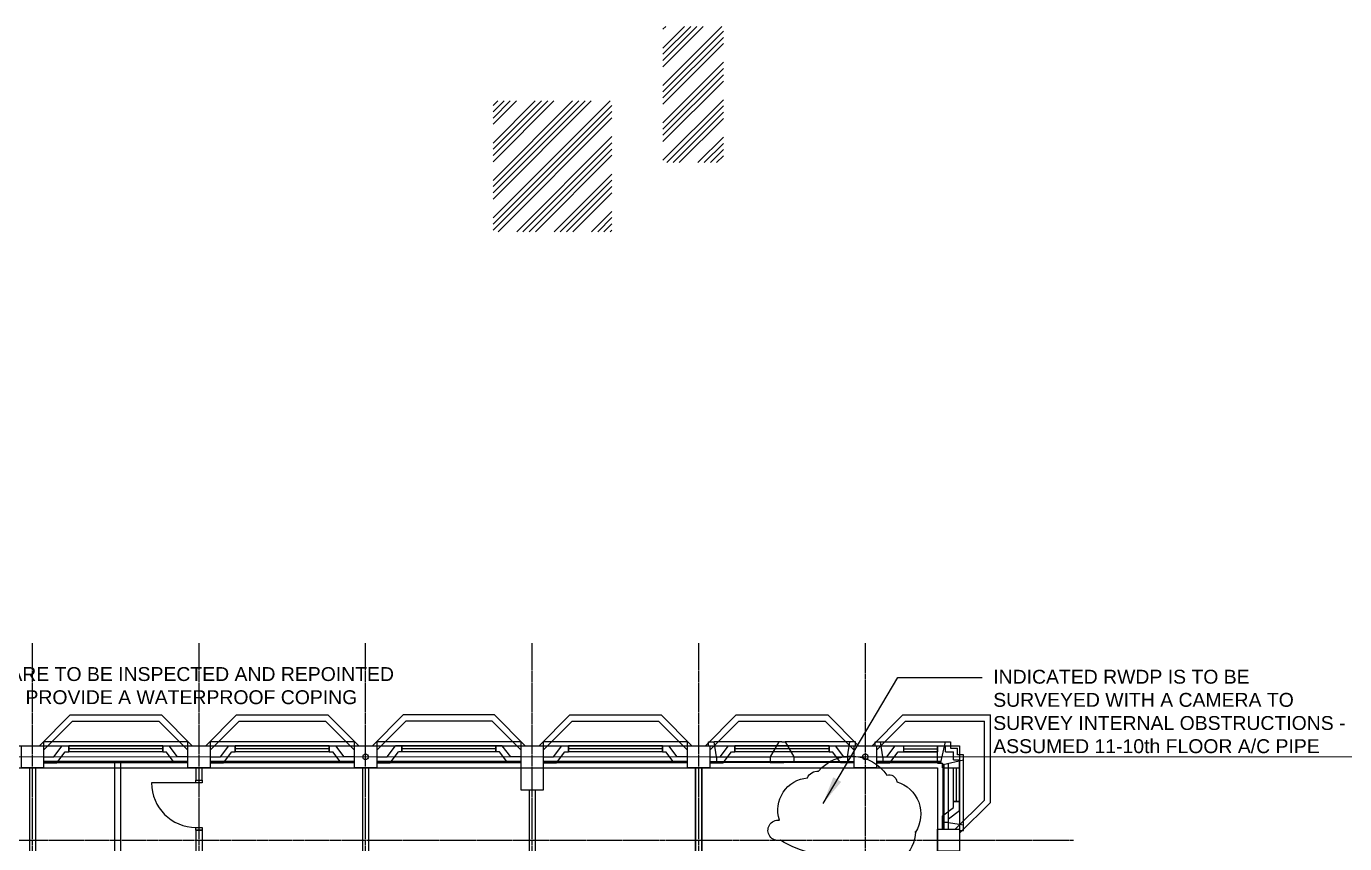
# Model space of a CAD drawing. Header units: millimetres. Extents: x -27283 to 30143, y -18440 to 22926.
# Drawn here: x 6357 to 30101, y 8215 to 22926 of the extents above; entities that cross this region are included whole.
import ezdxf

# ---------------------------------------------------------------- set-up
doc = ezdxf.new("R2010")
doc.units = ezdxf.units.MM
doc.linetypes.add('PCENTRE', pattern=[50.8, 31.75, -6.35, 6.35, -6.35])
doc.linetypes.add('PCENTRE2', pattern=[28.575, 19.05, -3.175, 3.175, -3.175])
for name, color, linetype in [('11th Floor - Doors Windows and Openings', 7, 'Continuous'), ('11th Floor - Structural Members', 7, 'Continuous'), ('11th Floor - Walls', 7, 'Continuous'), ('Boundaries_and_building_grids', 140, 'PCENTRE2'), ('Lift Motor Room Roof - Hatch', 7, 'Continuous'), ('Roof - Roofs', 7, 'Continuous'), ('Roof - Text and Leaders', 7, 'Continuous'), ('Sixth Floor - Doors Windows and Openings', 7, 'Continuous'), ('Sixth Floor - Structural Members', 7, 'Continuous'), ('Sixth Floor - Walls', 7, 'Continuous'), ('Tenth Floor - Doors Windows and Openings', 7, 'Continuous'), ('Tenth Floor - Structural Members', 7, 'Continuous'), ('Tenth Floor - Walls', 7, 'Continuous')]:
    doc.layers.add(name, color=color, linetype=linetype)
doc.styles.add('Arial1', font='arial.ttf')
doc.dimstyles.new('ISO-25', dxfattribs={"dimtxt": 2.5, "dimasz": 2.5, "dimexe": 1.25, "dimexo": 0.625, "dimtad": 1, "dimtxsty": 'Standard', "dimcen": 2.5, "dimadec": 0, "dimazin": 0, "dimtfac": 1, "dimtmove": 0, "dimatfit": 3, "dimfxl": 1, "dimarcsym": 0})

msp = doc.modelspace()

# ---------------------------------------------------------------- hatches: boundary and pattern name
at = {"layer": 'Lift Motor Room Roof - Hatch', "linetype": 'Continuous', "lineweight": -3}
h = msp.add_hatch(dxfattribs=at)
h.set_pattern_fill('ANSI34', color=9, scale=25, style=0)
h.paths.add_polyline_path([(17822, 22926), (17822, 20474), (18912, 20474), (18912, 22926)])
h = msp.add_hatch(dxfattribs=at)
h.set_pattern_fill('ANSI34', color=9, scale=25, style=0)
h.paths.add_polyline_path([(14765, 21584), (14765, 19230), (16901, 19230), (16901, 21584)])

# ---------------------------------------------------------------- linework, layer by layer
at = {"layer": '11th Floor - Doors Windows and Openings', "color": 1, "linetype": 'Continuous'}
for p, q in [((7120, 9866, 37950), (7120, 9976, 37950)), ((8814, 9976, 37950), (7120, 9976, 37950)), ((8814, 9866, 37950), (8814, 9976, 37950)), ((11814, 9976, 37950), (10120, 9976, 37950)), ((10120, 9866, 37950), (10120, 9976, 37950)), ((11814, 9866, 37950), (11814, 9976, 37950)), ((14814, 9976, 37950), (13120, 9976, 37950)), ((13120, 9866, 37950), (13120, 9976, 37950)), ((14814, 9866, 37950), (14814, 9976, 37950)), ((16120, 9866, 37950), (16120, 9976, 37950)), ((17814, 9976, 37950), (16120, 9976, 37950)), ((17814, 9866, 37950), (17814, 9976, 37950)), ((20814, 9976, 37950), (19120, 9976, 37950)), ((19120, 9866, 37950), (19120, 9976, 37950)), ((20814, 9866, 37950), (20814, 9976, 37950)), ((8814, 9921, 37950), (7120, 9921, 37950)), ((8814, 9866, 37950), (7120, 9866, 37950)), ((11814, 9921, 37950), (10120, 9921, 37950)), ((11814, 9866, 37950), (10120, 9866, 37950)), ((14814, 9921, 37950), (13120, 9921, 37950)), ((14814, 9866, 37950), (13120, 9866, 37950)), ((17814, 9921, 37950), (16120, 9921, 37950)), ((17814, 9866, 37950), (16120, 9866, 37950)), ((20814, 9921, 37950), (19120, 9921, 37950)), ((20814, 9866, 37950), (19120, 9866, 37950)), ((22162, 9921, 37950), (22767, 9921, 37950)), ((23112, 8971, 37950), (23112, 9576, 37950))]:
    msp.add_line(p, q, dxfattribs=at)
at = {"layer": '11th Floor - Doors Windows and Openings', "color": 1, "linetype": 'Continuous', "lineweight": -3}
msp.add_line((9412, 9306, 37950), (8612, 9306, 37950), dxfattribs=at)
at = {"layer": '11th Floor - Doors Windows and Openings', "color": 1, "linetype": 'Continuous', "elevation": 37950}
for points in [[(22162, 9976), (22767, 9976), (22767, 9866), (22162, 9866)], [(23057, 9576), (23167, 9576), (23167, 8971), (23057, 8971)]]:
    msp.add_lwpolyline(points, close=True, dxfattribs=at)
at = {"layer": '11th Floor - Doors Windows and Openings', "color": 1, "linetype": 'Continuous', "lineweight": -3, "elevation": 37950}
for points in [[(9412, 9306), (9412, 9356), (9522, 9356), (9522, 9306), (9412, 9306)], [(9412, 8456), (9412, 8506), (9522, 8506), (9522, 8456), (9412, 8456)]]:
    msp.add_lwpolyline(points, dxfattribs=at)
at = {"layer": '11th Floor - Doors Windows and Openings', "color": 1, "linetype": 'Continuous', "lineweight": -3}
msp.add_arc((9412, 9306, 37950), 800, 180, 270, dxfattribs=at)
at = {"layer": '11th Floor - Structural Members', "color": 5, "linetype": 'Continuous', "elevation": 37950}
for points in [[(6667, 9576), (6267, 9576), (6267, 9976), (6667, 9976), (6667, 9576)], [(9667, 9576), (9267, 9576), (9267, 9976), (9667, 9976), (9667, 9576)], [(12667, 9576), (12267, 9576), (12267, 9976), (12667, 9976), (12667, 9576)], [(15267, 9976), (15667, 9976), (15667, 9176), (15267, 9176), (15267, 9976)], [(18667, 9576), (18267, 9576), (18267, 9976), (18667, 9976), (18667, 9576)], [(21667, 9576), (21267, 9576), (21267, 9976), (21667, 9976), (21667, 9576)], [(23167, 8076), (22767, 8076), (22767, 8476), (23167, 8476), (23167, 8076)]]:
    msp.add_lwpolyline(points, dxfattribs=at)
at = {"layer": '11th Floor - Structural Members', "color": 5, "linetype": 'Continuous', "lineweight": -3}
for centre in [(12467, 9776, 34500), (21467, 9776, 34500)]:
    msp.add_circle(centre, 50, dxfattribs=at)
at = {"layer": '11th Floor - Walls', "color": 3, "linetype": 'Continuous'}
for p, q in [((6592, 9976, 37950), (7144, 10531, 37950)), ((7144, 10531, 37950), (8790, 10531, 37950)), ((9343, 9976, 37950), (8790, 10531, 37950)), ((9592, 9976, 37950), (10144, 10531, 37950)), ((10144, 10531, 37950), (11790, 10531, 37950)), ((12343, 9976, 37950), (11790, 10531, 37950)), ((12592, 9976, 37950), (13144, 10531, 37950)), ((14790, 10531, 37950), (13144, 10531, 37950)), ((15343, 9976, 37950), (14790, 10531, 37950)), ((15592, 9976, 37950), (16144, 10531, 37950)), ((16144, 10531, 37950), (17790, 10531, 37950)), ((18343, 9976, 37950), (17790, 10531, 37950)), ((18592, 9976, 37950), (19144, 10531, 37950)), ((19144, 10531, 37950), (20790, 10531, 37950)), ((21343, 9976, 37950), (20790, 10531, 37950)), ((21592, 9976, 37950), (22144, 10531, 37950)), ((22144, 10531, 37950), (23722, 10531, 37950)), ((23722, 8953, 37950), (23722, 10531, 37950)), ((6667, 9894, 37950), (7190, 10421, 37950)), ((7190, 10421, 37950), (8744, 10421, 37950)), ((9267, 9894, 37950), (8744, 10421, 37950)), ((9667, 9894, 37950), (10190, 10421, 37950)), ((10190, 10421, 37950), (11744, 10421, 37950)), ((12267, 9894, 37950), (11744, 10421, 37950)), ((12667, 9894, 37950), (13190, 10421, 37950)), ((14744, 10421, 37950), (13190, 10421, 37950)), ((15267, 9894, 37950), (14744, 10421, 37950)), ((15667, 9894, 37950), (16190, 10421, 37950)), ((16190, 10421, 37950), (17744, 10421, 37950)), ((18267, 9894, 37950), (17744, 10421, 37950)), ((18667, 9894, 37950), (19190, 10421, 37950)), ((19190, 10421, 37950), (20744, 10421, 37950)), ((21267, 9894, 37950), (20744, 10421, 37950)), ((21667, 9894, 37950), (22190, 10421, 37950)), ((22190, 10421, 37950), (23612, 10421, 37950)), ((23612, 8999, 37950), (23612, 10421, 37950)), ((6854, 9776, 37950), (7004, 9976, 37950)), ((7004, 9976, 37950), (7120, 9976, 37950)), ((7120, 9976, 37950), (7120, 9866, 37950)), ((8814, 9976, 37950), (8930, 9976, 37950)), ((8814, 9976, 37950), (8814, 9866, 37950)), ((9081, 9776, 37950), (8930, 9976, 37950)), ((9854, 9776, 37950), (10004, 9976, 37950)), ((10004, 9976, 37950), (10120, 9976, 37950)), ((10120, 9976, 37950), (10120, 9866, 37950)), ((11814, 9976, 37950), (11930, 9976, 37950)), ((11814, 9976, 37950), (11814, 9866, 37950)), ((12081, 9776, 37950), (11930, 9976, 37950)), ((12854, 9776, 37950), (13004, 9976, 37950)), ((13120, 9976, 37950), (13004, 9976, 37950)), ((13120, 9976, 37950), (13120, 9866, 37950)), ((14814, 9976, 37950), (14814, 9866, 37950)), ((14930, 9976, 37950), (14814, 9976, 37950)), ((15081, 9776, 37950), (14930, 9976, 37950)), ((15854, 9776, 37950), (16004, 9976, 37950)), ((16004, 9976, 37950), (16120, 9976, 37950)), ((16120, 9976, 37950), (16120, 9866, 37950)), ((17814, 9976, 37950), (17930, 9976, 37950)), ((17814, 9976, 37950), (17814, 9866, 37950)), ((18081, 9776, 37950), (17930, 9976, 37950)), ((18854, 9776, 37950), (19004, 9976, 37950)), ((19004, 9976, 37950), (19120, 9976, 37950)), ((19120, 9976, 37950), (19120, 9866, 37950)), ((20814, 9976, 37950), (20930, 9976, 37950)), ((20814, 9976, 37950), (20814, 9866, 37950)), ((21081, 9776, 37950), (20930, 9976, 37950)), ((21854, 9776, 37950), (22004, 9976, 37950)), ((22004, 9976, 37950), (22767, 9976, 37950)), ((22162, 9866, 37950), (22162, 9976, 37950)), ((22767, 9976, 37950), (22912, 9976, 37950)), ((22767, 9665, 37950), (22767, 9976, 37950)), ((22912, 9866, 37950), (22912, 9976, 37950)), ((6667, 9776, 37950), (6854, 9776, 37950)), ((6908, 9666, 37950), (7058, 9866, 37950)), ((7058, 9866, 37950), (7120, 9866, 37950)), ((8814, 9866, 37950), (8876, 9866, 37950)), ((9027, 9666, 37950), (8876, 9866, 37950)), ((9267, 9776, 37950), (9081, 9776, 37950)), ((9667, 9776, 37950), (9854, 9776, 37950)), ((9908, 9666, 37950), (10058, 9866, 37950)), ((10058, 9866, 37950), (10120, 9866, 37950)), ((11814, 9866, 37950), (11876, 9866, 37950)), ((12027, 9666, 37950), (11876, 9866, 37950)), ((12267, 9776, 37950), (12081, 9776, 37950)), ((12667, 9776, 37950), (12854, 9776, 37950)), ((12908, 9666, 37950), (13058, 9866, 37950)), ((13120, 9866, 37950), (13058, 9866, 37950)), ((14876, 9866, 37950), (14814, 9866, 37950)), ((15027, 9666, 37950), (14876, 9866, 37950)), ((15267, 9776, 37950), (15081, 9776, 37950)), ((15667, 9776, 37950), (15854, 9776, 37950)), ((15908, 9666, 37950), (16058, 9866, 37950)), ((16058, 9866, 37950), (16120, 9866, 37950)), ((17814, 9866, 37950), (17876, 9866, 37950)), ((18027, 9666, 37950), (17876, 9866, 37950)), ((18267, 9776, 37950), (18081, 9776, 37950)), ((18667, 9776, 37950), (18854, 9776, 37950)), ((18908, 9666, 37950), (19058, 9866, 37950)), ((19058, 9866, 37950), (19120, 9866, 37950)), ((20814, 9866, 37950), (20876, 9866, 37950)), ((21027, 9666, 37950), (20876, 9866, 37950)), ((21267, 9776, 37950), (21081, 9776, 37950)), ((21667, 9776, 37950), (21854, 9776, 37950)), ((21908, 9666, 37950), (22058, 9866, 37950)), ((22058, 9866, 37950), (22767, 9866, 37950)), ((22912, 9866, 37950), (23057, 9866, 37950)), ((23057, 9721, 37950), (23057, 9866, 37950)), ((6667, 9666, 37950), (6908, 9666, 37950)), ((9267, 9666, 37950), (9027, 9666, 37950)), ((9667, 9666, 37950), (9908, 9666, 37950)), ((12267, 9666, 37950), (12027, 9666, 37950)), ((12667, 9666, 37950), (12908, 9666, 37950)), ((15267, 9666, 37950), (15027, 9666, 37950)), ((15667, 9666, 37950), (15908, 9666, 37950)), ((18267, 9666, 37950), (18027, 9666, 37950)), ((18667, 9666, 37950), (18908, 9666, 37950)), ((21267, 9666, 37950), (21027, 9666, 37950)), ((21667, 9666, 37950), (21908, 9666, 37950)), ((22767, 9665, 37950), (22857, 9665, 37950)), ((22857, 9576, 37950), (22857, 9665, 37950)), ((22857, 9576, 37950), (23167, 9576, 37950)), ((23057, 9721, 37950), (23167, 9721, 37950)), ((23057, 8866, 37950), (23057, 9576, 37950)), ((23167, 9576, 37950), (23167, 9721, 37950)), ((23167, 8812, 37950), (23167, 9576, 37950)), ((22857, 8716, 37950), (23057, 8866, 37950)), ((22967, 8662, 37950), (23167, 8812, 37950)), ((23057, 8971, 37950), (23167, 8971, 37950)), ((23085, 8476, 37950), (23612, 8999, 37950)), ((23167, 8400, 37950), (23722, 8953, 37950)), ((22857, 8476, 37950), (22857, 8716, 37950)), ((22967, 8476, 37950), (22967, 8662, 37950))]:
    msp.add_line(p, q, dxfattribs=at)
at = {"layer": '11th Floor - Walls', "color": 2, "linetype": 'Continuous'}
for p, q in [((6412, 9576, 37950), (6412, 6611, 37950)), ((6522, 9576, 37950), (6522, 6611, 37950)), ((12412, 9576, 37950), (12412, 6611, 37950)), ((12522, 9576, 37950), (12412, 9576, 37950)), ((12522, 9576, 37950), (12522, 6611, 37950)), ((18522, 9576, 37950), (18412, 9576, 37950)), ((18412, 9576, 37950), (18412, 7001, 37950)), ((18522, 9576, 37950), (18522, 7001, 37950)), ((9412, 8456, 37950), (9412, 4711, 37950)), ((9412, 8456, 37950), (9522, 8456, 37950)), ((9522, 8456, 37950), (9522, 4711, 37950))]:
    msp.add_line(p, q, dxfattribs=at)
at = {"layer": '11th Floor - Walls', "color": 2, "linetype": 'Continuous', "elevation": 37950}
msp.add_lwpolyline([(9522, 9356), (9522, 9576), (9412, 9576), (9412, 9356), (9522, 9356)], dxfattribs=at)
at = {"layer": 'Boundaries_and_building_grids', "color": 140, "linetype": 'PCENTRE', "lineweight": -3}
for p, q in [((6467, -11774), (6467, 11826)), ((9467, -11774), (9467, 11826)), ((12467, -11774), (12467, 11826)), ((15467, -11774), (15467, 11826)), ((18467, -11774), (18467, 11826)), ((21467, 11826), (21467, -11774)), ((-27283, 8276), (25217, 8276))]:
    msp.add_line(p, q, dxfattribs=at)
at = {"layer": 'Boundaries_and_building_grids', "color": 4, "linetype": 'Continuous', "lineweight": 0}
msp.add_xline((-26402, 9776), (1, 0), dxfattribs=at)
at = {"layer": 'Roof - Roofs', "color": 3, "linetype": 'Continuous', "lineweight": -3}
for p, q in [((-25233, 9976, 42250), (23167, 9976, 42250)), ((23167, 9976, 42250), (23167, -9924, 42250)), ((-24833, 9576, 42250), (22767, 9576, 42250)), ((22767, 9576, 42250), (22767, -9524, 42250))]:
    msp.add_line(p, q, dxfattribs=at)
at = {"layer": 'Roof - Roofs', "color": 4, "linetype": 'Continuous', "lineweight": -3}
for centre in [(12467, 9776, 42250), (21467, 9776, 42250)]:
    msp.add_circle(centre, 50, dxfattribs=at)
at = {"layer": 'Roof - Text and Leaders', "color": 20, "linetype": 'Continuous', "lineweight": -3, "elevation": 42250}
msp.add_lwpolyline([(21167, 8017, -0.178637), (19938, 8276, -1.187699), (19921, 8638, -0.485196), (20427, 9398, -0.322849), (20623, 9519, -0.5), (21853, 9446, -0.5), (22033, 9329, -0.5), (22370, 8418, -0.5), (22372, 8429, -0.5), (21610, 7862, -0.921862)], format="xyb", close=True, dxfattribs=at)
at = {"layer": 'Sixth Floor - Doors Windows and Openings', "color": 1, "linetype": 'Continuous', "lineweight": -3}
for p, q in [((19908, 10044, 20700), (18743, 10046, 20700)), ((21191, 10046, 20700), (20026, 10044, 20700)), ((21743, 10046, 20700), (22911, 10046, 20700)), ((18785, 9776, 20700), (19754, 9776, 20700)), ((20181, 9776, 20700), (21149, 9776, 20700)), ((21785, 9776, 20700), (22850, 9776, 20700)), ((9267, 9695, 20700), (6667, 9695, 20700)), ((6667, 9675, 20700), (9267, 9675, 20700)), ((12267, 9695, 20700), (9667, 9695, 20700)), ((9667, 9675, 20700), (12267, 9675, 20700)), ((15267, 9695, 20700), (12667, 9695, 20700)), ((12667, 9675, 20700), (15267, 9675, 20700)), ((18267, 9695, 20700), (15667, 9695, 20700)), ((15667, 9675, 20700), (18267, 9675, 20700)), ((18667, 9695, 20700), (21267, 9695, 20700)), ((19754, 9675, 20700), (18785, 9676, 20700)), ((21149, 9676, 20700), (20181, 9675, 20700)), ((22832, 9695, 20700), (21667, 9695, 20700)), ((21785, 9676, 20700), (22828, 9676, 20700)), ((22867, 8594, 20700), (22867, 9636, 20700)), ((22886, 8476, 20700), (22886, 9641, 20700)), ((22967, 8594, 20700), (22967, 9659, 20700)), ((23237, 8552, 20700), (23237, 9720, 20700))]:
    msp.add_line(p, q, dxfattribs=at)
at = {"layer": 'Sixth Floor - Doors Windows and Openings', "color": 1, "linetype": 'Continuous', "lineweight": -3, "elevation": 20700}
for points in [[(9267, 10046), (6667, 10046), (6667, 9576), (9267, 9576), (9267, 10046)], [(12267, 10046), (9667, 10046), (9667, 9576), (12267, 9576), (12267, 10046)], [(15267, 10046), (12667, 10046), (12667, 9576), (15267, 9576), (15267, 10046)], [(18267, 10046), (15667, 10046), (15667, 9576), (18267, 9576), (18267, 10046)], [(18644, 9976), (18667, 9976), (18667, 9576), (21267, 9576), (21267, 9976), (21291, 9976)], [(21644, 9976), (21667, 9976), (21667, 9576), (22767, 9576), (22767, 8476), (23167, 8476), (23167, 8452)]]:
    msp.add_lwpolyline(points, dxfattribs=at)
at = {"layer": 'Sixth Floor - Structural Members', "color": 5, "linetype": 'Continuous', "elevation": 20700}
for points in [[(6667, 9576), (6267, 9576), (6267, 9976), (6667, 9976), (6667, 9576)], [(9667, 9576), (9267, 9576), (9267, 9976), (9667, 9976), (9667, 9576)], [(12667, 9576), (12267, 9576), (12267, 9976), (12667, 9976), (12667, 9576)], [(15267, 9976), (15667, 9976), (15667, 9176), (15267, 9176), (15267, 9976)], [(18667, 9576), (18267, 9576), (18267, 9976), (18667, 9976), (18667, 9576)], [(21667, 9576), (21267, 9576), (21267, 9976), (21667, 9976), (21667, 9576)], [(23167, 8076), (22767, 8076), (22767, 8476), (23167, 8476), (23167, 8076)]]:
    msp.add_lwpolyline(points, dxfattribs=at)
at = {"layer": 'Sixth Floor - Structural Members', "color": 5, "linetype": 'Continuous', "lineweight": -3}
for centre in [(12467, 9776, 20700), (21467, 9776, 20700)]:
    msp.add_circle(centre, 50, dxfattribs=at)
at = {"layer": 'Sixth Floor - Walls', "color": 3, "linetype": 'Continuous', "lineweight": -3}
for p, q in [((18644, 10046, 20700), (18743, 10046, 20700)), ((18644, 9976, 20700), (18644, 10046, 20700)), ((18785, 9776, 20700), (18743, 10046, 20700)), ((19908, 10044, 20700), (19754, 9776, 20700)), ((19967, 10044, 20700), (19908, 10044, 20700)), ((19967, 10044, 20700), (20026, 10044, 20700)), ((20026, 10044, 20700), (20181, 9776, 20700)), ((21149, 9776, 20700), (21191, 10046, 20700)), ((21291, 10046, 20700), (21191, 10046, 20700)), ((21291, 9976, 20700), (21291, 10046, 20700)), ((21644, 10046, 20700), (21743, 10046, 20700)), ((21644, 9976, 20700), (21644, 10046, 20700)), ((21785, 9776, 20700), (21743, 10046, 20700)), ((22828, 9676, 20700), (22911, 10046, 20700)), ((22911, 10046, 20700), (23005, 10046, 20700)), ((23005, 10046, 20700), (23005, 9934, 20700)), ((18785, 9776, 20700), (18785, 9695, 20700)), ((19754, 9776, 20700), (19754, 9695, 20700)), ((20181, 9776, 20700), (20181, 9695, 20700)), ((21149, 9776, 20700), (21149, 9695, 20700)), ((21785, 9776, 20700), (21785, 9695, 20700)), ((23005, 9934, 20700), (23126, 9934, 20700)), ((23126, 9813, 20700), (23126, 9934, 20700)), ((23237, 9813, 20700), (23126, 9813, 20700)), ((23237, 9720, 20700), (23237, 9813, 20700)), ((18667, 9676, 20700), (18785, 9676, 20700)), ((19754, 9675, 20700), (20000, 9675, 20700)), ((20181, 9675, 20700), (19934, 9675, 20700)), ((21267, 9676, 20700), (21149, 9676, 20700)), ((21667, 9676, 20700), (21785, 9676, 20700)), ((22828, 9676, 20700), (22847, 9656, 20700)), ((22867, 9636, 20700), (22847, 9656, 20700)), ((22867, 9636, 20700), (23237, 9720, 20700)), ((22867, 8476, 20700), (22867, 8594, 20700)), ((22967, 8594, 20700), (22886, 8594, 20700)), ((22967, 8594, 20700), (23237, 8552, 20700)), ((23237, 8452, 20700), (23237, 8552, 20700)), ((23167, 8452, 20700), (23237, 8452, 20700))]:
    msp.add_line(p, q, dxfattribs=at)
at = {"layer": 'Sixth Floor - Walls', "color": 2, "linetype": 'Continuous', "lineweight": -3}
for p, q in [((18522, 9576, 20700), (18412, 9576, 20700)), ((18412, 7231, 20700), (18412, 9576, 20700)), ((18522, 7231, 20700), (18522, 9576, 20700))]:
    msp.add_line(p, q, dxfattribs=at)
at = {"layer": 'Tenth Floor - Doors Windows and Openings', "color": 3, "linetype": 'Continuous'}
for p, q in [((18644, 9976, 34500), (18644, 10046, 34500)), ((18644, 10046, 34500), (18743, 10046, 34500)), ((18785, 9776, 34500), (18743, 10046, 34500)), ((19908, 10044, 34500), (19754, 9776, 34500)), ((19967, 10044, 34500), (19908, 10044, 34500)), ((19967, 10044, 34500), (20026, 10044, 34500)), ((20026, 10044, 34500), (20181, 9776, 34500)), ((21149, 9776, 34500), (21191, 10046, 34500)), ((21291, 10046, 34500), (21191, 10046, 34500)), ((21291, 9976, 34500), (21291, 10046, 34500)), ((21644, 10046, 34500), (21743, 10046, 34500)), ((21644, 9976, 34500), (21644, 10046, 34500)), ((21785, 9776, 34500), (21743, 10046, 34500)), ((22828, 9676, 34500), (22911, 10046, 34500)), ((22911, 10046, 34500), (23005, 10046, 34500)), ((23005, 10046, 34500), (23005, 9934, 34500)), ((18785, 9776, 34500), (18785, 9695, 34500)), ((19754, 9776, 34500), (19754, 9695, 34500)), ((20181, 9776, 34500), (20181, 9695, 34500)), ((21149, 9776, 34500), (21149, 9695, 34500)), ((21785, 9776, 34500), (21785, 9695, 34500)), ((23005, 9934, 34500), (23126, 9934, 34500)), ((23126, 9813, 34500), (23126, 9934, 34500)), ((23237, 9813, 34500), (23126, 9813, 34500)), ((23237, 9720, 34500), (23237, 9813, 34500)), ((18667, 9676, 34500), (18785, 9676, 34500)), ((19754, 9675, 34500), (20000, 9675, 34500)), ((20181, 9675, 34500), (19934, 9675, 34500)), ((21267, 9676, 34500), (21149, 9676, 34500)), ((21667, 9676, 34500), (21785, 9676, 34500)), ((22828, 9676, 34500), (22847, 9656, 34500)), ((22867, 9636, 34500), (22847, 9656, 34500)), ((22867, 9636, 34500), (23237, 9720, 34500)), ((22867, 8476, 34500), (22867, 8594, 34500)), ((22967, 8594, 34500), (22886, 8594, 34500)), ((22967, 8594, 34500), (23237, 8552, 34500)), ((23237, 8452, 34500), (23237, 8552, 34500)), ((23167, 8452, 34500), (23237, 8452, 34500))]:
    msp.add_line(p, q, dxfattribs=at)
at = {"layer": 'Tenth Floor - Doors Windows and Openings', "color": 1, "linetype": 'Continuous'}
for p, q in [((19908, 10044, 34500), (18743, 10046, 34500)), ((21191, 10046, 34500), (20026, 10044, 34500)), ((21743, 10046, 34500), (22911, 10046, 34500)), ((18785, 9776, 34500), (19754, 9776, 34500)), ((20181, 9776, 34500), (21149, 9776, 34500)), ((21785, 9776, 34500), (22850, 9776, 34500)), ((9267, 9695, 34500), (6667, 9695, 34500)), ((6667, 9675, 34500), (9267, 9675, 34500)), ((12267, 9695, 34500), (9667, 9695, 34500)), ((9667, 9675, 34500), (12267, 9675, 34500)), ((15267, 9695, 34500), (12667, 9695, 34500)), ((12667, 9675, 34500), (15267, 9675, 34500)), ((18267, 9695, 34500), (15667, 9695, 34500)), ((15667, 9675, 34500), (18267, 9675, 34500)), ((18667, 9695, 34500), (21267, 9695, 34500)), ((19754, 9675, 34500), (18785, 9676, 34500)), ((21149, 9676, 34500), (20181, 9675, 34500)), ((22832, 9695, 34500), (21667, 9695, 34500)), ((21785, 9676, 34500), (22828, 9676, 34500)), ((22867, 8594, 34500), (22867, 9636, 34500)), ((22886, 8476, 34500), (22886, 9641, 34500)), ((22967, 8594, 34500), (22967, 9659, 34500)), ((23237, 8552, 34500), (23237, 9720, 34500))]:
    msp.add_line(p, q, dxfattribs=at)
at = {"layer": 'Tenth Floor - Doors Windows and Openings', "color": 1, "linetype": 'Continuous', "elevation": 34500}
for points in [[(9267, 10046), (6667, 10046), (6667, 9576), (9267, 9576), (9267, 10046)], [(12267, 10046), (9667, 10046), (9667, 9576), (12267, 9576), (12267, 10046)], [(15267, 10046), (12667, 10046), (12667, 9576), (15267, 9576), (15267, 10046)], [(18267, 10046), (15667, 10046), (15667, 9576), (18267, 9576), (18267, 10046)], [(18644, 9976), (18667, 9976), (18667, 9576), (21267, 9576), (21267, 9976), (21291, 9976)], [(21644, 9976), (21667, 9976), (21667, 9576), (22767, 9576), (22767, 8476), (23167, 8476), (23167, 8452)]]:
    msp.add_lwpolyline(points, dxfattribs=at)
at = {"layer": 'Tenth Floor - Structural Members', "color": 5, "linetype": 'Continuous', "elevation": 34500}
for points in [[(6667, 9576), (6267, 9576), (6267, 9976), (6667, 9976), (6667, 9576)], [(9667, 9576), (9267, 9576), (9267, 9976), (9667, 9976), (9667, 9576)], [(12667, 9576), (12267, 9576), (12267, 9976), (12667, 9976), (12667, 9576)], [(15267, 9976), (15667, 9976), (15667, 9176), (15267, 9176), (15267, 9976)], [(18667, 9576), (18267, 9576), (18267, 9976), (18667, 9976), (18667, 9576)], [(21667, 9576), (21267, 9576), (21267, 9976), (21667, 9976), (21667, 9576)], [(23167, 8076), (22767, 8076), (22767, 8476), (23167, 8476), (23167, 8076)]]:
    msp.add_lwpolyline(points, dxfattribs=at)
at = {"layer": 'Tenth Floor - Structural Members', "color": 5, "linetype": 'Continuous', "lineweight": -3}
for centre in [(12467, 9776, 34500), (12467, 9776, 34500), (21467, 9776, 34500), (21467, 9776, 34500)]:
    msp.add_circle(centre, 50, dxfattribs=at)
at = {"layer": 'Tenth Floor - Walls', "color": 2, "linetype": 'Continuous', "lineweight": -3}
for p, q in [((7945, 9675, 34500), (7945, 4711, 34500)), ((8055, 9675, 34500), (7945, 9675, 34500)), ((8055, 9675, 34500), (8055, 4711, 34500)), ((12412, 9576, 34500), (12412, 6611, 34500)), ((12522, 9576, 34500), (12412, 9576, 34500)), ((12522, 9576, 34500), (12522, 6611, 34500)), ((18412, 9576, 34500), (18412, 6631, 34500)), ((18522, 9576, 34500), (18522, 6631, 34500)), ((15412, 9176, 34500), (15412, 6341, 34500)), ((15522, 9176, 34500), (15522, 6341, 34500))]:
    msp.add_line(p, q, dxfattribs=at)

# ---------------------------------------------------------------- texts
at = {"layer": 'Roof - Text and Leaders', "color": 2, "linetype": 'Continuous', "char_height": 250, "attachment_point": 1, "style": 'Arial1'}
for s, insert, width in [('ALL OF THE COPINGS ARE TO BE INSPECTED AND REPOINTED WITH LIME MORTAR TO PROVIDE A WATERPROOF COPING', (2248, 11392, 42250), 11649.11), ('INDICATED RWDP IS TO BE SURVEYED WITH A CAMERA TO SURVEY INTERNAL OBSTRUCTIONS - ASSUMED 11-10th FLOOR A/C PIPE', (23772, 11344, 42250), 6477.28)]:
    msp.add_mtext(s, dxfattribs=dict(at, insert=insert, width=width))

# ---------------------------------------------------------------- leaders
at = {"layer": 'Roof - Text and Leaders', "color": 3, "linetype": 'Continuous', "lineweight": -3}
msp.add_leader([(20707, 8938, 42250), (22053, 11205, 42250), (23574, 11205, 42250)], dimstyle='ISO-25', override={"dimscale": 1, "dimasz": 500, "dimclrd": 1}, dxfattribs=at)

doc.saveas('drawing.dxf')
